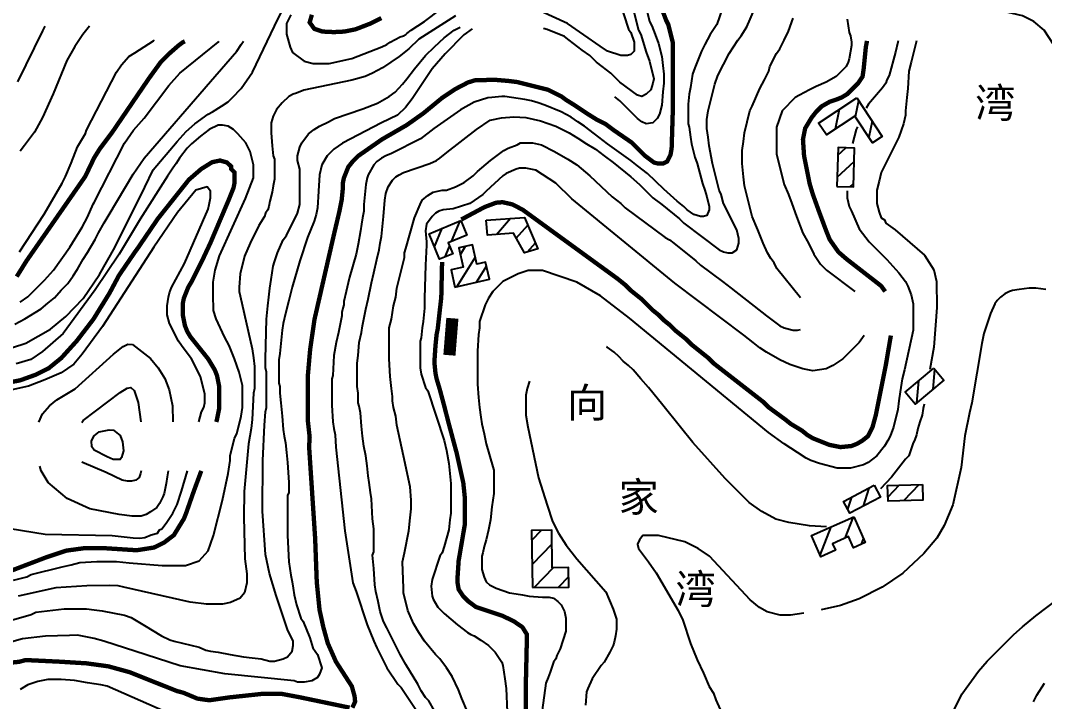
# Model space of a CAD drawing. Extents: x 35515948 to 35520624, y 3302916 to 3308279.
# Drawn here: x 35518052 to 35518641, y 3306799 to 3307191 of the extents above; entities that cross this region are included whole.
import ezdxf

# ---------------------------------------------------------------- set-up
doc = ezdxf.new("R2010")
doc.units = 0
doc.header["$LTSCALE"] = 10000
doc.header["$MEASUREMENT"] = 0
for name, color, linetype in [('2112', 7, 'CONTINUOUS'), ('2113', 7, 'CONTINUOUS'), ('HY_DX_DGXZ', 3, 'CONTINUOUS')]:
    doc.layers.add(name, color=color, linetype=linetype)
doc.styles.add('仿宋体', font='')
doc.styles.get('仿宋体').set_extended_font_data('文鼎CS仿宋体')

msp = doc.modelspace()

# ---------------------------------------------------------------- linework, layer by layer
at = {"layer": '2112', "linetype": 'Continuous', "ltscale": 0.005, "const_width": 7, "flags": 128}
msp.add_lwpolyline([(35518300.65, 3307019.51), (35518298.95, 3306998.25)], dxfattribs=at)
at = {"layer": '2113', "linetype": 'Continuous', "ltscale": 0.005}
for p, q in [((35518534.4, 3307144.77), (35518532.5, 3307135.51)), ((35518523.15, 3307139.71), (35518520.85, 3307128.45)), ((35518542.19, 3307132.96), (35518540.29, 3307123.71)), ((35518522.5, 3307113.34), (35518527.11, 3307117.67)), ((35518522.1, 3307100.67), (35518531.86, 3307109.84)), ((35518529.36, 3307095.19), (35518531.47, 3307097.17)), ((35518300.23, 3307063.72), (35518305.18, 3307075.59)), ((35518326.03, 3307067.79), (35518334.11, 3307077.07)), ((35518337.44, 3307065.67), (35518344, 3307073.2)), ((35518290.34, 3307060.65), (35518294.79, 3307071.32)), ((35518343.8, 3307057.74), (35518348.41, 3307063.03)), ((35518296.53, 3307054.86), (35518299.07, 3307060.94)), ((35518305.25, 3307056.2), (35518308.23, 3307060.97)), ((35518303.24, 3307037.68), (35518313.82, 3307054.6)), ((35518314.44, 3307040.26), (35518320.22, 3307049.51)), ((35518578.1, 3306990.21), (35518577.08, 3306978.56)), ((35518568.91, 3306983.47), (35518567.8, 3306970.78)), ((35518540.24, 3306921.71), (35518537.01, 3306911.34)), ((35518557.8, 3306923.35), (35518551.3, 3306916.47)), ((35518569.09, 3306923.67), (35518560.49, 3306914.57)), ((35518530.23, 3306916.46), (35518528.08, 3306909.58)), ((35518526.75, 3306892.97), (35518531.49, 3306905.14)), ((35518351.76, 3306897.41), (35518346.33, 3306891.83)), ((35518512.21, 3306883.16), (35518518.54, 3306899.45)), ((35518536.13, 3306889.51), (35518537.3, 3306892.51)), ((35518357.94, 3306889.42), (35518346.52, 3306877.69)), ((35518358.7, 3306875.87), (35518347.63, 3306864.5)), ((35518367.55, 3306870.63), (35518361.77, 3306864.69))]:
    msp.add_line(p, q, dxfattribs=at)
for points in [[(35518533.31, 3307146.41), (35518547.96, 3307124.23), (35518542.38, 3307120.55), (35518532.21, 3307135.95), (35518515.83, 3307125.14), (35518511.35, 3307131.92)], [(35518521.94, 3307095.42), (35518531.4, 3307095.12), (35518532.1, 3307117.52), (35518522.64, 3307117.81)], [(35518305.59, 3307075.76), (35518309.05, 3307067.35), (35518298.26, 3307062.91), (35518300.84, 3307056.63), (35518293.27, 3307053.52), (35518287.23, 3307068.21)], [(35518320.18, 3307076.1), (35518342.09, 3307077.62), (35518349.91, 3307059.57), (35518342.22, 3307057.27), (35518335.8, 3307068.55), (35518320.87, 3307067.38)], [(35518302.16, 3307037.44), (35518321.95, 3307042), (35518319.7, 3307051.76), (35518314.74, 3307050.61), (35518312.15, 3307061.87), (35518304.35, 3307060.07), (35518306.9, 3307049.04), (35518299.86, 3307047.42)], [(35518577.62, 3306990.78), (35518583.41, 3306983.88), (35518567.01, 3306970.12), (35518561.22, 3306977.02)], [(35518543.42, 3306923.38), (35518546.99, 3306916.58), (35518529.28, 3306907.29), (35518525.72, 3306914.09)], [(35518571.07, 3306923.73), (35518571.32, 3306914.88), (35518551.36, 3306914.31), (35518551.11, 3306923.16)], [(35518531.71, 3306905.24), (35518538.22, 3306890.42), (35518531.45, 3306887.44), (35518528.65, 3306893.8), (35518519.42, 3306889.75), (35518521.1, 3306885.93), (35518512.63, 3306882.2), (35518507.23, 3306894.48)], [(35518346.69, 3306864.49), (35518367.63, 3306864.76), (35518367.48, 3306875.99), (35518358.12, 3306875.86), (35518357.83, 3306897.49), (35518346.26, 3306897.34)]]:
    msp.add_lwpolyline(points, close=True, dxfattribs=at)
at = {"layer": 'HY_DX_DGXZ', "linetype": 'Continuous', "ltscale": 0.005, "flags": 128}
for points, elevation in [([(35518396.34, 3307203.16), (35518402.05, 3307186.02), (35518403.32, 3307184.11), (35518405.23, 3307178.4), (35518405.23, 3307173.31), (35518403.32, 3307171.41), (35518401.42, 3307170.77), (35518397.61, 3307170.77), (35518389.99, 3307173.31), (35518385.74, 3307176.09), (35518366.83, 3307189.31), (35518351.38, 3307196.24)], 465), ([(35518410.94, 3307203.16), (35518414.12, 3307190.46), (35518415.39, 3307187.92), (35518417.29, 3307182.84), (35518419.2, 3307177.76), (35518421.1, 3307170.14), (35518421.74, 3307165.06), (35518422.37, 3307159.98), (35518422.37, 3307154.9), (35518421.74, 3307149.82), (35518421.1, 3307142.2), (35518419.83, 3307137.12), (35518418.56, 3307134.58), (35518416.02, 3307132.04), (35518412.21, 3307131.4), (35518409.67, 3307132.67), (35518407.13, 3307134.58), (35518404.59, 3307137.12), (35518399.51, 3307142.2), (35518396.97, 3307144.74), (35518394.19, 3307147.03)], 455), ([(35518047.57, 3307002.73), (35518055.19, 3307005.27), (35518069.37, 3307013.22), (35518078.31, 3307020.51), (35518088.2, 3307030.84), (35518097.66, 3307044.64), (35518106.34, 3307060.26), (35518123.62, 3307094.98), (35518128.39, 3307105.05), (35518142.34, 3307121.25), (35518147.42, 3307126.96), (35518152.5, 3307131.4), (35518160.12, 3307137.12), (35518162.66, 3307138.39), (35518167.74, 3307141.56), (35518171.55, 3307144.1), (35518174.09, 3307146.65), (35518179.08, 3307151.75), (35518185.59, 3307161.3), (35518198.27, 3307187.77), (35518203.3, 3307197.84)], 465), ([(35518207.74, 3307194.27), (35518205.2, 3307189.19), (35518205.12, 3307183.17), (35518207.38, 3307175.53), (35518208.59, 3307172.58), (35518215.45, 3307167.55), (35518220.49, 3307166.16), (35518229.69, 3307166.16), (35518242.79, 3307169.11), (35518259.98, 3307175.79), (35518262.99, 3307177.12), (35518264.89, 3307178.4), (35518270.61, 3307181.57), (35518272.51, 3307182.21), (35518273.78, 3307182.84), (35518274.42, 3307183.48), (35518276.96, 3307185.38), (35518280.77, 3307187.92), (35518284.58, 3307190.46), (35518294.1, 3307197.44)], 470), ([(35518403.96, 3307200.62), (35518407.77, 3307185.38), (35518409.04, 3307182.84), (35518412.21, 3307172.68), (35518414.12, 3307167.6), (35518416.66, 3307157.44), (35518416.02, 3307154.9), (35518414.75, 3307151.09), (35518412.21, 3307148.55), (35518409.67, 3307147.28), (35518407.13, 3307147.92), (35518396.97, 3307155.54), (35518391.89, 3307160.62), (35518386.81, 3307164.42), (35518383.64, 3307166.96), (35518379.83, 3307170.77), (35518375.38, 3307173.95), (35518367.76, 3307179.67), (35518365.18, 3307181.78), (35518355.29, 3307185.86), (35518353.05, 3307186.32)], 460), ([(35518302.36, 3307193.63), (35518281.4, 3307180.3), (35518275.69, 3307174.58), (35518269.97, 3307170.14), (35518260.45, 3307163.79), (35518254.73, 3307160.62), (35518250.4, 3307158.76), (35518242.83, 3307156.56), (35518215.09, 3307150.89), (35518210.92, 3307149.19), (35518209.01, 3307148.55), (35518206.47, 3307147.28), (35518202.66, 3307143.47), (35518199.49, 3307139.66), (35518197.58, 3307135.85), (35518196.31, 3307132.04), (35518196.31, 3307126.33), (35518196.95, 3307118.71), (35518197.58, 3307112.99), (35518198.22, 3307111.08), (35518198.22, 3307099.65), (35518197.58, 3307095.85), (35518196.95, 3307092.04), (35518195.68, 3307086.96), (35518195.04, 3307083.78), (35518194.41, 3307081.88), (35518193.14, 3307079.97), (35518192.5, 3307078.06), (35518189.33, 3307072.98), (35518184.25, 3307062.83), (35518181.07, 3307055.21), (35518178.53, 3307045.04), (35518177.9, 3307037.42), (35518177.9, 3307034.88), (35518178.53, 3307032.35), (35518185.52, 3307001.87), (35518186.15, 3306996.79), (35518186.79, 3306991.71), (35518186.79, 3306979), (35518186.15, 3306976.46), (35518185.52, 3306961.23), (35518184.88, 3306956.15), (35518183.42, 3306947.16), (35518180.9, 3306919.75), (35518180.59, 3306904.95), (35518181.22, 3306881.01), (35518182.34, 3306872.33), (35518182.34, 3306867.25), (35518181.07, 3306861.53), (35518178.53, 3306858.35), (35518173.02, 3306855.82), (35518168.29, 3306854.87), (35518159.15, 3306854.87), (35518149.7, 3306856.13), (35518111.55, 3306864.64), (35518108.43, 3306865.4), (35518103.48, 3306865.75), (35518090.27, 3306865.57), (35518072.41, 3306864.36), (35518050.79, 3306859.58)], 465), ([(35518311.98, 3307186.17), (35518307.25, 3307182.7), (35518296.53, 3307171.68), (35518289.02, 3307163.15), (35518286.65, 3307159.71), (35518277.51, 3307145.85), (35518273.72, 3307140.81), (35518268.99, 3307136.4), (35518259.85, 3307131.99), (35518237.47, 3307120.34), (35518232.51, 3307116.8), (35518228.7, 3307112.99), (35518225.52, 3307107.91), (35518224.25, 3307102.19), (35518223.62, 3307092.67), (35518222.98, 3307083.15), (35518222.35, 3307079.33), (35518221.08, 3307075.52), (35518217.27, 3307066), (35518212.82, 3307052.67), (35518208.38, 3307037.42), (35518206.47, 3307029.81), (35518204.57, 3307022.19), (35518203.3, 3307016.47), (35518202.66, 3307012.66), (35518202.03, 3307005.04), (35518201.39, 3306999.33), (35518200.76, 3306995.52), (35518200.76, 3306982.18), (35518201.39, 3306980.27), (35518201.39, 3306976.46), (35518202.03, 3306970.75), (35518202.66, 3306963.13), (35518203.3, 3306955.51), (35518203.93, 3306951.7), (35518204.57, 3306947.89), (35518205.2, 3306942.17), (35518205.84, 3306936.46), (35518206.47, 3306925.03), (35518206.47, 3306919.31), (35518205.84, 3306917.41), (35518205.84, 3306894.55), (35518206.47, 3306879.31), (35518207.11, 3306875.5), (35518207.74, 3306871.69), (35518208.38, 3306867.88), (35518209.01, 3306864.07), (35518209.65, 3306860.26), (35518210.92, 3306854.54), (35518213.46, 3306846.92), (35518214.73, 3306845.02), (35518218.54, 3306835.5), (35518220.44, 3306829.78), (35518222.98, 3306825.97), (35518225.52, 3306818.35), (35518224.25, 3306814.54), (35518222.98, 3306812.63), (35518219.81, 3306810.73), (35518215.36, 3306810.1), (35518211.55, 3306810.1), (35518209.65, 3306810.73), (35518169.8, 3306814.79), (35518144.02, 3306819.48), (35518124.53, 3306825.77), (35518100.02, 3306833.6), (35518094.56, 3306835.09), (35518088.85, 3306836.36), (35518085.04, 3306836.99), (35518080.35, 3306836.92), (35518066.48, 3306836.6), (35518053.24, 3306835.03), (35518040.94, 3306831.56)], 455), ([(35518045.67, 3306845.25), (35518058.37, 3306849.06), (35518060.91, 3306850.33), (35518077.35, 3306852.29), (35518080.59, 3306852.23), (35518085.67, 3306852.23), (35518090.12, 3306852.23), (35518094.56, 3306851.6), (35518099.18, 3306851.02), (35518111.9, 3306848.52), (35518115.89, 3306847.26), (35518123.49, 3306842.57), (35518133.25, 3306836.71), (35518138.07, 3306834.41), (35518140.54, 3306833.63), (35518154.87, 3306830.16), (35518158.85, 3306828.51), (35518161.39, 3306827.88), (35518165.83, 3306827.24), (35518172.82, 3306825.97), (35518180.44, 3306824.7), (35518185.52, 3306824.06), (35518190.6, 3306823.43), (35518195.68, 3306822.16), (35518198.22, 3306822.16), (35518203.3, 3306823.43), (35518205.84, 3306824.7), (35518208.38, 3306827.88), (35518209.01, 3306831.05), (35518209.01, 3306833.59), (35518205.81, 3306840.38), (35518199.19, 3306859.91), (35518195.4, 3306872.51), (35518193.2, 3306883.53), (35518191.3, 3306908.42), (35518191.62, 3306937.71), (35518192.5, 3306958.05), (35518193.14, 3306965.67), (35518193.77, 3306968.21), (35518193.77, 3306988.53), (35518193.14, 3306991.07), (35518193.14, 3306996.15), (35518193.77, 3307019.01), (35518194.41, 3307026.63), (35518195.04, 3307031.71), (35518195.68, 3307036.79), (35518196.31, 3307041.87), (35518197.58, 3307049.49), (35518198.22, 3307052.03), (35518200.12, 3307057.11), (35518203.3, 3307064.73), (35518205.2, 3307067.27), (35518211.55, 3307079.97), (35518212.82, 3307085.05), (35518212.82, 3307100.29), (35518212.82, 3307105.37), (35518211.55, 3307110.45), (35518211.55, 3307112.99), (35518212.82, 3307118.07), (35518214.09, 3307120.61), (35518217.9, 3307125.69), (35518221.08, 3307128.23), (35518224.25, 3307130.13), (35518229.33, 3307132.67), (35518232.74, 3307134.51), (35518249.14, 3307140.18), (35518257.65, 3307143.33), (35518264.27, 3307147.11), (35518267.73, 3307149.63), (35518271.88, 3307154.27), (35518274.42, 3307157.44), (35518278.86, 3307163.15), (35518285.21, 3307170.77), (35518290.29, 3307175.85), (35518296.01, 3307180.94), (35518301.72, 3307185.38), (35518305.06, 3307187.11)], 460), ([(35518066.19, 3307187.75), (35518064.77, 3307185), (35518050.36, 3307155.57)], 435), ([(35518048.84, 3307016.06), (35518054.56, 3307019.24), (35518064.08, 3307024.95), (35518067.89, 3307028.13), (35518071.7, 3307031.3), (35518075.51, 3307035.75), (35518079.32, 3307039.56), (35518082.5, 3307044), (35518085.04, 3307047.81), (35518088.21, 3307053.53), (35518090.75, 3307057.34), (35518095.2, 3307064.96), (35518097.1, 3307068.77), (35518100.28, 3307074.48), (35518103.18, 3307079.33), (35518116.93, 3307102.54), (35518123.36, 3307111.74), (35518161.46, 3307155.83), (35518176.63, 3307173.31), (35518179.17, 3307177.12), (35518180.42, 3307179)], 460), ([(35518052.02, 3307028.76), (35518056.46, 3307031.94), (35518060.27, 3307035.75), (35518065.99, 3307041.46), (35518071.07, 3307047.18), (35518080.59, 3307060.51), (35518087.58, 3307071.94), (35518090.75, 3307077.66), (35518093.93, 3307085.28), (35518094.47, 3307086.21), (35518112.07, 3307120.24), (35518117.19, 3307127.79), (35518123.36, 3307134.65), (35518137.59, 3307153.49), (35518143.84, 3307160.6), (35518165.83, 3307178.4), (35518166.24, 3307179)], 455), ([(35518048.21, 3306868.74), (35518055.83, 3306870.65), (35518058.37, 3306871.92), (35518076.15, 3306876.36), (35518081.23, 3306877.63), (35518086.31, 3306878.9), (35518096.16, 3306879.42), (35518107.3, 3306879.55), (35518114.71, 3306878.81), (35518133.62, 3306877.23), (35518141.18, 3306877.23), (35518147.17, 3306877.23), (35518155.04, 3306879.94), (35518160.12, 3306885.66), (35518161.39, 3306889.47), (35518163.29, 3306894.55), (35518168.37, 3306914.87), (35518171.55, 3306930.11), (35518172.82, 3306937.73), (35518172.82, 3306940.27), (35518175.36, 3306950.43), (35518176.63, 3306952.97), (35518179.17, 3306963.13), (35518179.8, 3306968.21), (35518179.8, 3306980.91), (35518177.9, 3306988.53), (35518175.36, 3306996.15), (35518172.18, 3307003.77), (35518169.56, 3307008.87), (35518164.83, 3307019.27), (35518163.25, 3307023.99), (35518162.94, 3307033.12), (35518162.94, 3307040.37), (35518164.2, 3307047.3), (35518166.72, 3307055.49), (35518181.54, 3307088.56), (35518186.15, 3307100.29), (35518186.15, 3307107.91), (35518184.25, 3307115.53), (35518181.71, 3307120.61), (35518177.26, 3307125.69), (35518174.72, 3307128.23), (35518171.55, 3307130.13), (35518168.37, 3307130.77), (35518165.83, 3307130.77), (35518160.75, 3307128.23), (35518155.67, 3307124.42), (35518150.59, 3307119.98), (35518148.05, 3307117.44), (35518143.61, 3307111.72), (35518141.7, 3307108.54), (35518139.8, 3307106), (35518136.72, 3307101.41), (35518136.72, 3307101.41), (35518121.1, 3307076.58), (35518108.86, 3307056.36), (35518095.15, 3307035.96), (35518076.74, 3307010.7), (35518064.77, 3307000.37), (35518058.17, 3306995.77), (35518049.66, 3306993.25)], 470), ([(35518154.85, 3306959.82), (35518156.31, 3306965.67), (35518157.58, 3306968.21), (35518158.21, 3306970.75), (35518158.21, 3306975.83), (35518155.67, 3306985.99), (35518150.59, 3306996.15), (35518148.69, 3306998.69), (35518144.88, 3307003.77), (35518142.97, 3307006.31), (35518137.89, 3307016.47), (35518136.62, 3307021.55), (35518136.62, 3307026.63), (35518137.26, 3307031.71), (35518137.89, 3307034.25), (35518138.98, 3307037.22), (35518146.55, 3307051.08), (35518160.1, 3307082.26), (35518160.75, 3307085.05), (35518161.39, 3307088.86), (35518161.39, 3307092.67), (35518159.47, 3307095.24), (35518153.13, 3307093.31), (35518142.45, 3307080.49), (35518142.45, 3307080.49)], 480), ([(35518142.45, 3307080.49), (35518128.89, 3307060.53), (35518099.26, 3307014.86), (35518087.6, 3306998.79), (35518082.87, 3306993.12), (35518075.62, 3306988.08), (35518066.16, 3306983.99), (35518056.71, 3306980.53), (35518047.25, 3306978.32), (35518034.73, 3306976.67), (35518030.57, 3306974.85), (35518028.48, 3306972.08), (35518026.92, 3306969.3), (35518026.66, 3306964.96), (35518027.54, 3306959.77)], 480), ([(35518062.63, 3306959.77), (35518064.77, 3306964.52), (35518068.93, 3306969.12), (35518073.1, 3306972.51), (35518083.6, 3306978.93), (35518105.74, 3306998.8), (35518111.2, 3307003.32), (35518113.94, 3307004.71), (35518116.6, 3307004.46)], 485), ([(35518116.6, 3307004.46), (35518127, 3306996.27), (35518131.41, 3306990.92), (35518135.2, 3306984.93), (35518137.72, 3306978.32), (35518139.61, 3306969.19), (35518139.71, 3306959.82)], 485), ([(35518087.36, 3306959.51), (35518088.2, 3306960.62), (35518109.45, 3306976.74), (35518113.51, 3306979.19), (35518115.67, 3306979.67), (35518117.63, 3306977.93), (35518119.93, 3306970.95), (35518121.33, 3306959.82)], 490), ([(35518030.92, 3306934.39), (35518028.48, 3306926.42), (35518028.48, 3306918.08), (35518029.44, 3306912.36), (35518031.26, 3306908.45), (35518034.91, 3306904.11), (35518038.12, 3306902.03), (35518046.19, 3306898.56), (35518066.42, 3306895.17), (35518104.87, 3306894.5), (35518116.93, 3306893.09), (35518120.84, 3306892.96), (35518123.7, 3306893.22), (35518127.39, 3306894.82), (35518130.91, 3306895.82), (35518132.18, 3306897.73), (35518133.45, 3306898.36), (35518135.99, 3306901.54), (35518139.8, 3306907.25), (35518142.34, 3306912.33), (35518144.88, 3306919.95), (35518148.23, 3306931.68)], 480), ([(35518137.2, 3306931.68), (35518136.62, 3306928.21), (35518135.99, 3306924.4), (35518134.72, 3306918.68), (35518134.08, 3306916.77), (35518132.18, 3306912.96), (35518130.69, 3306910.53), (35518126.91, 3306908.02), (35518124.4, 3306906.63), (35518121.53, 3306905.59), (35518116.37, 3306905.59), (35518108.95, 3306906.54), (35518092.11, 3306909.84), (35518079, 3306915.83), (35518067.98, 3306925.03), (35518064.07, 3306931.63), (35518063.22, 3306934.39)], 485), ([(35518121.59, 3306931.68), (35518121.27, 3306930.06), (35518120.36, 3306927.89), (35518118.54, 3306926.29), (35518116.11, 3306925.81), (35518113.81, 3306925.81), (35518110.73, 3306926.37), (35518101.4, 3306930.67), (35518087.36, 3306936.69)], 490)]:
    msp.add_lwpolyline(points, dxfattribs=dict(at, elevation=elevation))
at = {"layer": 'HY_DX_DGXZ', "linetype": 'Continuous', "ltscale": 0.005, "const_width": 2.5, "flags": 128}
for points, elevation in [([(35518421.74, 3307196.17), (35518423.64, 3307191.1), (35518424.91, 3307188.56), (35518427.45, 3307178.4), (35518427.45, 3307137.75), (35518426.82, 3307117.44), (35518426.18, 3307113.62), (35518424.28, 3307109.81), (35518421.74, 3307108.54), (35518419.2, 3307108.54), (35518416.66, 3307109.18), (35518411.58, 3307112.99), (35518403.96, 3307120.61), (35518393.8, 3307127.6), (35518388.72, 3307131.4), (35518383.64, 3307133.94), (35518378.56, 3307137.12), (35518370.94, 3307142.2), (35518365.86, 3307145.38), (35518363.32, 3307147.28), (35518355.7, 3307151.09), (35518337.92, 3307155.54), (35518332.84, 3307156.17), (35518325.22, 3307156.81), (35518313.76, 3307156.56), (35518309.66, 3307155.3), (35518302.41, 3307151.52), (35518294.84, 3307146.48), (35518284.13, 3307137.66), (35518274.35, 3307130.73), (35518260.17, 3307122.54), (35518246.48, 3307112.99), (35518243.3, 3307109.81), (35518240.76, 3307106.64), (35518238.22, 3307100.29), (35518237.59, 3307097.12), (35518237.59, 3307093.94), (35518236.95, 3307087.59), (35518235.68, 3307081.24), (35518232.36, 3307067.14), (35518221.33, 3307018.95), (35518218.81, 3307001.62), (35518217.54, 3306987.13), (35518217.54, 3306960.05), (35518218.54, 3306951.06), (35518218.21, 3306945.58), (35518221.68, 3306892.98), (35518222.63, 3306867.47), (35518224.2, 3306851.72), (35518226.41, 3306841.64), (35518228.93, 3306832.51), (35518233.66, 3306821.8), (35518242.8, 3306807.63), (35518244.38, 3306801.96), (35518244.69, 3306798.81), (35518243.11, 3306795.34)], 450), ([(35518219.81, 3307194.27), (35518218.54, 3307189.83), (35518221.2, 3307186.17), (35518221.2, 3307186.17), (35518225.92, 3307184.59), (35518232.54, 3307184.28), (35518238.53, 3307184.59), (35518244.84, 3307185.85), (35518253.46, 3307189.19), (35518259.81, 3307192.37)], 475), ([(35518042.28, 3306981.97), (35518051.92, 3306983.79), (35518060.86, 3306987), (35518068.24, 3306990.65), (35518075.62, 3306996.64), (35518084.56, 3307006.53), (35518094.19, 3307019.12), (35518103.39, 3307034.05), (35518108.83, 3307044.24), (35518117.89, 3307057.49), (35518119.71, 3307060), (35518131.17, 3307076.84), (35518149.05, 3307099.32), (35518156.17, 3307105.49), (35518162.42, 3307109.39), (35518167.02, 3307110.35), (35518170.92, 3307109.22), (35518173.44, 3307106.88), (35518173.45, 3307105.37), (35518175.36, 3307103.46), (35518175.36, 3307097.75), (35518174.72, 3307094.58), (35518172.18, 3307088.23), (35518161.39, 3307062.83), (35518156.94, 3307053.3), (35518153.77, 3307046.95), (35518150.59, 3307040.6), (35518148.69, 3307037.42), (35518146.15, 3307031.08), (35518145.51, 3307027.9), (35518145.51, 3307021.55), (35518146.78, 3307015.2), (35518148.05, 3307012.02), (35518149.96, 3307008.85), (35518152.5, 3307005.67), (35518157.58, 3306999.33), (35518160.12, 3306996.15), (35518163.93, 3306989.8), (35518165.2, 3306986.62), (35518166.47, 3306980.27), (35518166.47, 3306967.58), (35518165.2, 3306961.23), (35518164.82, 3306959.82)], 475), ([(35518156.17, 3306931.68), (35518151.86, 3306919.95), (35518147.42, 3306907.25), (35518146.12, 3306904.01), (35518140.37, 3306894.65), (35518134.64, 3306890.31), (35518128.91, 3306887.53), (35518119.02, 3306885.97), (35518100.35, 3306887.16), (35518100.35, 3306887.16)], 475), ([(35518100.35, 3306887.16), (35518088.85, 3306887.16), (35518078.45, 3306885.74), (35518067.11, 3306881.96), (35518045.67, 3306873.77)], 475), ([(35518241.54, 3306795.34), (35518212.85, 3306801.33), (35518202.77, 3306803.22), (35518190.89, 3306803.25), (35518172.31, 3306801.25), (35518160.77, 3306799.6), (35518153.91, 3306800.56), (35518145.84, 3306803.94), (35518142.19, 3306804.9), (35518114.85, 3306815.79), (35518102.96, 3306819.06), (35518102.18, 3306819.21), (35518090.12, 3306820.86), (35518074.99, 3306821.8), (35518055.13, 3306822.75), (35518051.38, 3306821.75), (35518045.03, 3306821.12)], 450)]:
    msp.add_lwpolyline(points, dxfattribs=dict(at, elevation=elevation))
at = {"layer": 'HY_DX_DGXZ', "linetype": 'Continuous', "ltscale": 0.005}
for points, elevation in [([(35518456.03, 3307198.08), (35518452.85, 3307188.56), (35518449.04, 3307182.84), (35518445.87, 3307177.12), (35518443.96, 3307173.31), (35518440.15, 3307163.79), (35518438.88, 3307159.98), (35518438.25, 3307156.17), (35518437.61, 3307152.36), (35518436.98, 3307148.55), (35518436.34, 3307142.83), (35518436.34, 3307131.4), (35518436.98, 3307129.5), (35518437.61, 3307123.79), (35518438.25, 3307119.98), (35518440.15, 3307112.35), (35518441.42, 3307108.54), (35518444.6, 3307097.12), (35518445.87, 3307093.31), (35518447.14, 3307089.5), (35518448.41, 3307083.78), (35518448.41, 3307081.88), (35518447.14, 3307078.7), (35518445.23, 3307078.06), (35518443.33, 3307078.06), (35518439.52, 3307079.33), (35518435.71, 3307081.88), (35518433.8, 3307083.78), (35518429.99, 3307086.96), (35518422.37, 3307093.94), (35518412.85, 3307102.83), (35518407.13, 3307107.27), (35518403.32, 3307110.45), (35518389.99, 3307119.98), (35518382.37, 3307125.69), (35518376.65, 3307130.13), (35518372.84, 3307132.67), (35518369.03, 3307135.21), (35518363.32, 3307138.39), (35518353.79, 3307142.2), (35518349.98, 3307143.47), (35518346.17, 3307144.74), (35518342.36, 3307145.38), (35518334.74, 3307146.65), (35518330.93, 3307147.28), (35518329.03, 3307147.28), (35518323.31, 3307146.65), (35518321.12, 3307146.48), (35518313.24, 3307143.96), (35518305.36, 3307139.55), (35518289.91, 3307128.84), (35518282.35, 3307122.86), (35518265.64, 3307114.35), (35518262.35, 3307112.99), (35518259.81, 3307111.72), (35518257.27, 3307109.81), (35518255.37, 3307107.91), (35518252.19, 3307102.19), (35518251.56, 3307100.29), (35518250.92, 3307096.48), (35518250.29, 3307090.77), (35518249.65, 3307085.05), (35518249.65, 3307081.24), (35518249.02, 3307077.43), (35518248.38, 3307073.62), (35518247.75, 3307069.81), (35518246.48, 3307062.19), (35518245.21, 3307056.48), (35518241.4, 3307043.14), (35518240.76, 3307039.96), (35518239.49, 3307034.88), (35518238.22, 3307029.17), (35518238.22, 3307027.27), (35518237.59, 3307025.36), (35518236.95, 3307022.82), (35518236.95, 3307020.92), (35518236.32, 3307017.1), (35518235.05, 3307011.39), (35518233.78, 3307005.67), (35518232.51, 3306998.06), (35518231.87, 3306986.62), (35518231.24, 3306984.72), (35518231.24, 3306969.48), (35518231.87, 3306959.96), (35518232.51, 3306956.15), (35518233.14, 3306952.33), (35518233.66, 3306945.27), (35518238.7, 3306897.08), (35518243.43, 3306867.16), (35518245.21, 3306862.17), (35518251.56, 3306843.12), (35518255.37, 3306833.59), (35518257.27, 3306829.78), (35518259.18, 3306825.97), (35518261.08, 3306822.16), (35518262.99, 3306818.35), (35518269.34, 3306808.83), (35518271.24, 3306806.92), (35518283.94, 3306787.87)], 445), ([(35518290.29, 3306793.58), (35518287.12, 3306799.3), (35518285.21, 3306801.21), (35518282.67, 3306805.02), (35518280.77, 3306808.83), (35518273.78, 3306820.25), (35518270.61, 3306825.97), (35518268.7, 3306829.78), (35518266.8, 3306833.59), (35518264.89, 3306837.4), (35518262.99, 3306841.21), (35518261.08, 3306845.02), (35518259.18, 3306850.73), (35518257.91, 3306856.45), (35518256.64, 3306862.17), (35518256, 3306865.98), (35518255.37, 3306875.5), (35518254.73, 3306883.12), (35518255.37, 3306885.02), (35518255.37, 3306898.36), (35518254.73, 3306904.08), (35518254.1, 3306915.5), (35518253.46, 3306919.31), (35518252.83, 3306925.03), (35518252.19, 3306928.84), (35518251.56, 3306934.56), (35518250.92, 3306940.27), (35518249.65, 3306945.98), (35518249.02, 3306951.7), (35518248.38, 3306957.42), (35518247.75, 3306965.04), (35518247.11, 3306968.85), (35518246.48, 3306970.75), (35518246.48, 3306976.46), (35518245.84, 3306980.27), (35518245.84, 3306985.99), (35518245.84, 3306989.8), (35518245.84, 3306991.71), (35518245.84, 3306993.61), (35518246.48, 3306998.06), (35518247.11, 3307005.67), (35518248.38, 3307011.39), (35518249.02, 3307015.2), (35518249.65, 3307019.01), (35518250.92, 3307024.73), (35518252.19, 3307030.44), (35518254.1, 3307039.96), (35518255.37, 3307045.68), (35518257.27, 3307053.3), (35518258.54, 3307059.02), (35518259.18, 3307062.83), (35518259.81, 3307066.63), (35518260.45, 3307072.35), (35518261.08, 3307078.06), (35518261.72, 3307087.59), (35518262.35, 3307091.4), (35518263.62, 3307095.21), (35518266.16, 3307099.02), (35518268.07, 3307100.92), (35518269.97, 3307102.19), (35518272.51, 3307103.46), (35518287.75, 3307108.54), (35518291.56, 3307110.45), (35518293.47, 3307111.72), (35518297.48, 3307114.98), (35518314.5, 3307128.21), (35518322.38, 3307133.57), (35518329, 3307134.83), (35518335.94, 3307135.46), (35518342.87, 3307135.14), (35518351.38, 3307133.25), (35518360.14, 3307130.13), (35518367.76, 3307126.33), (35518372.84, 3307123.15), (35518377.92, 3307119.98), (35518383, 3307116.8), (35518388.08, 3307112.99), (35518393.16, 3307109.18), (35518403.32, 3307100.92), (35518408.4, 3307096.48), (35518416.02, 3307088.86), (35518421.1, 3307085.05), (35518431.26, 3307076.79), (35518433.8, 3307074.25), (35518454.12, 3307059.02), (35518456.66, 3307057.75), (35518459.2, 3307057.11), (35518461.74, 3307057.11), (35518464.28, 3307059.02), (35518465.55, 3307062.83), (35518465.55, 3307065.37), (35518464.28, 3307070.44), (35518456.66, 3307085.69), (35518455.39, 3307090.77), (35518454.12, 3307093.31), (35518450.31, 3307108.54), (35518448.41, 3307118.71), (35518447.77, 3307123.79), (35518447.14, 3307128.87), (35518447.14, 3307133.94), (35518447.77, 3307139.02), (35518451.58, 3307154.27), (35518453.49, 3307159.35), (35518459.84, 3307172.04), (35518464.92, 3307179.67), (35518466.82, 3307182.21), (35518470, 3307187.29), (35518474.44, 3307197.44)], 440), ([(35518647.02, 3307176.49), (35518641.2, 3307185.43), (35518635.3, 3307190.29), (35518628.62, 3307193.67), (35518611.35, 3307197.58), (35518596.94, 3307199.92), (35518595.38, 3307199.85)], 415), ([(35518500.95, 3307031.26), (35518487.4, 3307048.11), (35518485.87, 3307051.4), (35518483.97, 3307053.94), (35518482.06, 3307057.11), (35518479.52, 3307062.83), (35518476.35, 3307070.44), (35518473.17, 3307078.06), (35518468.73, 3307095.85), (35518468.09, 3307100.92), (35518467.46, 3307108.54), (35518467.46, 3307113.62), (35518467.46, 3307116.17), (35518468.09, 3307121.25), (35518468.73, 3307126.33), (35518471.9, 3307139.02), (35518473.17, 3307141.56), (35518477.62, 3307151.73), (35518480.16, 3307156.81), (35518482.7, 3307161.88), (35518483.33, 3307164.42), (35518487.14, 3307172.04), (35518489.05, 3307174.58), (35518491.59, 3307179.67), (35518494.13, 3307184.75), (35518496.67, 3307192.37)], 435), ([(35518527.78, 3307191.73), (35518529.05, 3307184.11), (35518529.69, 3307182.21), (35518530.32, 3307178.4), (35518530.32, 3307176.49), (35518529.05, 3307168.87), (35518528.42, 3307166.96), (35518527.15, 3307164.42), (35518521.43, 3307158.71), (35518515.72, 3307155.54), (35518510, 3307153), (35518506.19, 3307151.09), (35518500.48, 3307147.92), (35518497.94, 3307146.65), (35518490.32, 3307139.02), (35518487.14, 3307129.5), (35518487.14, 3307114.26), (35518488.41, 3307108.54), (35518491.59, 3307096.48), (35518494.13, 3307090.77), (35518496.03, 3307085.69), (35518498.57, 3307078.06), (35518502.38, 3307068.54), (35518505.56, 3307062.83), (35518508.73, 3307056.48), (35518512.54, 3307050.76), (35518515.87, 3307047.16), (35518532.14, 3307034.95)], 430), ([(35518091.87, 3307187.75), (35518088.03, 3307182.91), (35518083.43, 3307176.06), (35518078.83, 3307167.98), (35518071.02, 3307148.71), (35518064.77, 3307135.17), (35518060.25, 3307126.58), (35518054.52, 3307118.94), (35518052.02, 3307115.76)], 440), ([(35518051.56, 3307057.69), (35518065.74, 3307079.42), (35518076.15, 3307097.34), (35518076.15, 3307097.34), (35518078.05, 3307101.15), (35518081.23, 3307108.77), (35518085.04, 3307118.3), (35518089.48, 3307125.92), (35518090.12, 3307127.82), (35518107.47, 3307161.12), (35518110.35, 3307165.37), (35518114.42, 3307170.24), (35518117.9, 3307172.31), (35518128.61, 3307179.24), (35518129.23, 3307179.71)], 445), ([(35518557.13, 3307179.23), (35518556.99, 3307178.4), (35518555.72, 3307172.68), (35518551.91, 3307159.35), (35518550.64, 3307156.81), (35518550.01, 3307154.9), (35518548.24, 3307152.1), (35518540, 3307142.72), (35518538.81, 3307140.45)], 420), ([(35518567.68, 3307179.23), (35518564.61, 3307166.96), (35518563.34, 3307161.88), (35518562.71, 3307151.73), (35518562.07, 3307146.65), (35518561.44, 3307139.02), (35518561.44, 3307136.48), (35518560.17, 3307131.4), (35518557.63, 3307123.79), (35518547.47, 3307103.46), (35518546.2, 3307098.38), (35518544.93, 3307093.31), (35518544.93, 3307088.23), (35518544.93, 3307085.69), (35518546.2, 3307080.6), (35518547.47, 3307077.43), (35518549.37, 3307076.16), (35518550.01, 3307074.25), (35518555.36, 3307070.42), (35518572.37, 3307055.92), (35518577.67, 3307047.42), (35518579.23, 3307040.73), (35518579.49, 3307025.8), (35518577.67, 3307002.89), (35518575.46, 3306990.04)], 415), ([(35518533.72, 3307129.81), (35518533.05, 3307128.23), (35518530.94, 3307120.17)], 420), ([(35518309.34, 3306792.95), (35518306.17, 3306800.57), (35518304.26, 3306805.65), (35518300.45, 3306813.27), (35518297.28, 3306818.35), (35518293.47, 3306823.43), (35518290.93, 3306825.97), (35518284.58, 3306833.59), (35518281.4, 3306838.67), (35518278.23, 3306843.75), (35518275.05, 3306851.37), (35518272.51, 3306861.53), (35518272.51, 3306864.07), (35518271.88, 3306879.31), (35518273.15, 3306884.39), (35518275.69, 3306897.09), (35518276.32, 3306904.71), (35518276.96, 3306909.79), (35518276.96, 3306914.87), (35518276.32, 3306922.49), (35518272.51, 3306940.27), (35518268.7, 3306958.05), (35518268.07, 3306963.13), (35518266.8, 3306968.21), (35518266.16, 3306972.02), (35518266.16, 3306974.56), (35518265.53, 3306979), (35518264.89, 3306985.99), (35518264.26, 3306996.15), (35518264.26, 3307001.23), (35518264.26, 3307003.77), (35518264.26, 3307008.85), (35518264.26, 3307013.93), (35518265.53, 3307019.01), (35518266.8, 3307026.63), (35518268.07, 3307031.71), (35518268.7, 3307036.79), (35518273.15, 3307054.57), (35518273.15, 3307057.11), (35518273.78, 3307059.65), (35518278.86, 3307077.43), (35518282.04, 3307085.05), (35518283.31, 3307087.59), (35518286.48, 3307090.13), (35518289.66, 3307092.04), (35518294.74, 3307093.31), (35518297.28, 3307093.31), (35518302.36, 3307095.21), (35518307.44, 3307097.75), (35518312.52, 3307101.56), (35518315.06, 3307104.1), (35518322.68, 3307110.45), (35518330.3, 3307116.17), (35518332.84, 3307117.44), (35518337.92, 3307119.34), (35518339.82, 3307120.61), (35518344.27, 3307120.61), (35518346.81, 3307120.61), (35518351.89, 3307119.34), (35518359.51, 3307115.53), (35518367.13, 3307111.08), (35518372.21, 3307107.91), (35518379.83, 3307101.56), (35518392.53, 3307089.5), (35518397.61, 3307085.69), (35518400.15, 3307083.15), (35518423.01, 3307066), (35518425.55, 3307064.73), (35518428.09, 3307062.83), (35518440.79, 3307052.67), (35518443.33, 3307050.12), (35518456.03, 3307040.6), (35518461.11, 3307036.79), (35518481.43, 3307020.92), (35518489.05, 3307015.2), (35518491.59, 3307013.93), (35518496.67, 3307012.66), (35518499.21, 3307012.66), (35518500.95, 3307013.1)], 435), ([(35518537.58, 3307009.58), (35518536.67, 3307008.21), (35518534.77, 3307005.67), (35518525.24, 3306996.15), (35518519.53, 3306992.34), (35518515.72, 3306990.44), (35518508.1, 3306989.17), (35518502.38, 3306990.44), (35518494.76, 3306992.98), (35518489.05, 3306995.52), (35518481.43, 3306999.96), (35518477.62, 3307002.5), (35518473.81, 3307005.67), (35518468.41, 3307009.82), (35518428.69, 3307039.74), (35518369.43, 3307088.25), (35518360.15, 3307097.24), (35518348.71, 3307104.73), (35518343, 3307106), (35518339.19, 3307106), (35518337.28, 3307105.37), (35518331.57, 3307102.83), (35518329.66, 3307101.56), (35518320.14, 3307092.67), (35518318.23, 3307090.77), (35518310.61, 3307085.69), (35518301.09, 3307082.51), (35518295.37, 3307081.88), (35518292.83, 3307081.24), (35518290.93, 3307079.97), (35518289.02, 3307078.06), (35518285.85, 3307073.62), (35518285.21, 3307069.81), (35518285.85, 3307063.46), (35518285.85, 3307061.56), (35518285.21, 3307050.12), (35518284.58, 3307031.08), (35518284.58, 3307025.36), (35518283.94, 3307017.74), (35518283.31, 3307013.93), (35518282.67, 3307008.21), (35518282.04, 3307006.31), (35518282.04, 3306991.07), (35518282.67, 3306987.26), (35518285.21, 3306979.64), (35518286.48, 3306977.73), (35518296.01, 3306949.16), (35518297.28, 3306943.44), (35518298.55, 3306935.83), (35518299.82, 3306924.4), (35518299.82, 3306907.25), (35518299.18, 3306903.44), (35518298.55, 3306897.73), (35518296.01, 3306888.2), (35518294.74, 3306884.39), (35518293.47, 3306882.48), (35518289.02, 3306869.15), (35518288.39, 3306865.34), (35518289.02, 3306859.62), (35518289.66, 3306857.72), (35518292.2, 3306853.27), (35518296.01, 3306849.46), (35518303.63, 3306843.12), (35518309.34, 3306838.67), (35518311.25, 3306837.4), (35518313.15, 3306836.77), (35518316.96, 3306834.23), (35518321.41, 3306831.05), (35518325.22, 3306827.24), (35518329.03, 3306821.52), (35518329.66, 3306819.62), (35518330.93, 3306812), (35518331.57, 3306806.29), (35518332.2, 3306792.95)], 430), ([(35518527.78, 3307092.82), (35518527.78, 3307088.86), (35518529.05, 3307083.78), (35518530.32, 3307081.24), (35518534.77, 3307071.08), (35518540.48, 3307063.46), (35518550.64, 3307053.3), (35518557.63, 3307045.68), (35518561.44, 3307040.6), (35518562.71, 3307038.06), (35518564.61, 3307032.98), (35518565.88, 3307027.9), (35518565.88, 3307012.66), (35518560.8, 3306989.8), (35518559.53, 3306984.72), (35518558.26, 3306977.1), (35518557.63, 3306972.02), (35518556.99, 3306966.94), (35518554.45, 3306956.78), (35518552.55, 3306951.7), (35518551.28, 3306949.16), (35518549.37, 3306945.98), (35518544.93, 3306940.27), (35518539.85, 3306936.46), (35518537.31, 3306935.19), (35518529.69, 3306933.29), (35518522.07, 3306933.29), (35518511.91, 3306935.83), (35518506.83, 3306937.73), (35518504.29, 3306939), (35518499.21, 3306942.17), (35518491.59, 3306947.25), (35518482.6, 3306953.76), (35518402.53, 3307019.58), (35518385.82, 3307032.5), (35518372.27, 3307040.37), (35518352.51, 3307046.98), (35518344.27, 3307046.95), (35518338.55, 3307045.04), (35518334.74, 3307043.14), (35518329.66, 3307040.6), (35518323.95, 3307034.88), (35518321.41, 3307031.08), (35518319.5, 3307027.27), (35518316.33, 3307017.74), (35518316.33, 3307013.93), (35518315.69, 3307010.12), (35518315.06, 3307000.6), (35518315.06, 3306981.54), (35518315.69, 3306973.92), (35518316.33, 3306968.21), (35518316.96, 3306962.5), (35518317.6, 3306958.69), (35518318.87, 3306952.97), (35518320.14, 3306947.25), (35518323.95, 3306933.92), (35518324.58, 3306932.02), (35518324.58, 3306918.68), (35518323.95, 3306914.87), (35518323.31, 3306911.06), (35518322.68, 3306903.44), (35518321.41, 3306897.73), (35518320.14, 3306892.01), (35518318.87, 3306888.2), (35518318.23, 3306884.39), (35518317.6, 3306882.48), (35518317.6, 3306874.87), (35518318.87, 3306870.42), (35518320.14, 3306867.88), (35518322.04, 3306865.98), (35518325.85, 3306864.07), (35518333.47, 3306861.53), (35518337.28, 3306860.9), (35518341.09, 3306860.26), (35518344.9, 3306859.62), (35518352.52, 3306858.99), (35518356.33, 3306858.99), (35518358.87, 3306858.35), (35518361.41, 3306856.45), (35518363.32, 3306854.54), (35518365.22, 3306850.73), (35518365.86, 3306846.92), (35518365.86, 3306839.31), (35518362.68, 3306829.15), (35518360.78, 3306825.33), (35518360.14, 3306823.43), (35518358.87, 3306821.52), (35518356.97, 3306815.81), (35518355.7, 3306812.63), (35518354.42, 3306809.5), (35518352.39, 3306793.83)], 420), ([(35518642.08, 3307036.15), (35518636.37, 3307036.79), (35518632.56, 3307036.79), (35518626.84, 3307036.15), (35518623.03, 3307035.52), (35518621.13, 3307034.88), (35518618.59, 3307033.62), (35518616.05, 3307031.71), (35518614.14, 3307029.81), (35518612.87, 3307027.9), (35518610.33, 3307022.19), (35518606.52, 3307010.75), (35518605.25, 3307005.04), (35518599.54, 3306970.75), (35518598.27, 3306965.04), (35518595.54, 3306951.89), (35518593.33, 3306933.63), (35518588.6, 3306912.21), (35518583.56, 3306900.24), (35518579.46, 3306892.99), (35518571.9, 3306884.18), (35518559.92, 3306872.84), (35518547.94, 3306864.65), (35518534.7, 3306858.03), (35518523.98, 3306854.25), (35518512.87, 3306851.69)], 410), ([(35518515.87, 3306899.51), (35518506.23, 3306899.94), (35518494.25, 3306902.03), (35518486.7, 3306903.85), (35518478.63, 3306908.28), (35518471.51, 3306913.48), (35518457.54, 3306927.29), (35518439, 3306948.04), (35518431.9, 3306956.78), (35518421.74, 3306969.48), (35518413.48, 3306979.64), (35518409.04, 3306984.72), (35518404.59, 3306989.8), (35518402.05, 3306992.34), (35518398.88, 3306994.88), (35518396.34, 3306997.42), (35518393.8, 3306999.96), (35518389.75, 3307002.89), (35518389.34, 3307003.06)], 415), ([(35518345.07, 3306983.31), (35518343.63, 3306979), (35518343, 3306975.19), (35518343, 3306963.77), (35518344.13, 3306956.93), (35518350.12, 3306927.64), (35518355.16, 3306911.89), (35518358.32, 3306902.44), (35518361.78, 3306895.83), (35518366.2, 3306888.9), (35518372.19, 3306881.03), (35518388.88, 3306862.1), (35518393.16, 3306852), (35518395.07, 3306846.29), (35518395.07, 3306840.58), (35518394.43, 3306836.77), (35518393.8, 3306832.96), (35518393.16, 3306831.05), (35518391.26, 3306827.24), (35518388.08, 3306821.52), (35518386.18, 3306819.62), (35518381.1, 3306812), (35518378.56, 3306806.29), (35518377.92, 3306804.38), (35518377.29, 3306796.76)], 415), ([(35518572.03, 3306970.08), (35518571.6, 3306967.58), (35518570.96, 3306963.77), (35518569.69, 3306959.96), (35518568.42, 3306956.15), (35518567.79, 3306952.33), (35518566.52, 3306949.16), (35518565.88, 3306947.89), (35518563.34, 3306940.27), (35518561.44, 3306938.4), (35518553.28, 3306927.98), (35518547.06, 3306921.38)], 415), ([(35518588.74, 3306792.95), (35518593.82, 3306803.11), (35518603.35, 3306816.44), (35518608.43, 3306822.16), (35518623.67, 3306837.4), (35518628.75, 3306841.85), (35518636.37, 3306848.19), (35518649.07, 3306857.72), (35518661.77, 3306864.07), (35518664.31, 3306864.71), (35518669.39, 3306866.61), (35518687.17, 3306874.87), (35518689.71, 3306876.13), (35518704.95, 3306884.39), (35518715.11, 3306890.74), (35518727.86, 3306900.73)], 410), ([(35518502.91, 3306849.75), (35518495.3, 3306848.58), (35518489.31, 3306848.58), (35518481.74, 3306850.47), (35518477.33, 3306852.99), (35518471.97, 3306857.4), (35518448.64, 3306882.6), (35518442.06, 3306886.93), (35518434.44, 3306890.74), (35518419.2, 3306894.55), (35518410.31, 3306894.55), (35518408.4, 3306892.01), (35518407.13, 3306889.47), (35518407.77, 3306886.93), (35518413.48, 3306879.31), (35518417.93, 3306872.96), (35518430.63, 3306851.37), (35518433.17, 3306845.65), (35518437.61, 3306832.32), (35518441.42, 3306822.79), (35518445.23, 3306815.17), (35518448.41, 3306807.56), (35518450.95, 3306803.75), (35518452.22, 3306799.94), (35518454.76, 3306794.22)], 410), ([(35518140.37, 3306790.92), (35518121.27, 3306799.34), (35518102, 3306807.81), (35518098.37, 3306808.42), (35518094.56, 3306809.05), (35518090.75, 3306809.69), (35518083.13, 3306810.96), (35518075.51, 3306811.59), (35518073.61, 3306811.59), (35518069.8, 3306811.59), (35518067.89, 3306811.59), (35518062.18, 3306810.32), (35518056.46, 3306808.42), (35518052.02, 3306805.88)], 445), ([(35518635.1, 3306798.67), (35518637, 3306802.48), (35518641.45, 3306809.46)], 415)]:
    msp.add_lwpolyline(points, dxfattribs=dict(at, elevation=elevation))
at = {"layer": 'HY_DX_DGXZ', "linetype": 'Continuous', "ltscale": 0.005, "const_width": 2.5}
for points, elevation in [([(35518049.98, 3307043.51), (35518055.66, 3307052.65), (35518089.39, 3307101.15), (35518094.56, 3307111.95), (35518097.74, 3307117.03), (35518105.01, 3307126.73), (35518126, 3307157.56), (35518132.81, 3307166.96), (35518137.89, 3307172.04), (35518142.97, 3307176.49), (35518145.51, 3307178.4), (35518146.73, 3307179)], 450), ([(35518539.23, 3307179.23), (35518539.21, 3307179.03), (35518538.58, 3307175.85), (35518537.94, 3307169.5), (35518537.31, 3307163.15), (35518536.67, 3307158.71), (35518534.13, 3307154.9), (35518527.78, 3307148.55), (35518524.61, 3307146.65), (35518521.43, 3307145.38), (35518517.62, 3307144.1), (35518513.18, 3307141.56), (35518510, 3307138.39), (35518507.46, 3307135.21), (35518503.65, 3307128.87), (35518502.38, 3307122.52), (35518503.02, 3307112.99), (35518506.19, 3307097.12), (35518508.1, 3307090.77), (35518511.73, 3307080.68), (35518515.83, 3307069.66), (35518517.72, 3307064.93), (35518522.77, 3307057.69), (35518527.49, 3307053.59), (35518547.35, 3307038.16), (35518549.68, 3307034.95)], 425), ([(35518552.96, 3307009.58), (35518550.01, 3306992.34), (35518544.29, 3306963.77), (35518542.39, 3306956.78), (35518539.85, 3306951.7), (35518536.67, 3306949.16), (35518533.5, 3306947.25), (35518530.32, 3306945.98), (35518523.97, 3306945.35), (35518517.62, 3306946.62), (35518508.1, 3306950.43), (35518504.92, 3306952.33), (35518501.75, 3306954.88), (35518495.4, 3306958.69), (35518492.22, 3306961.23), (35518482.7, 3306968.21), (35518479.52, 3306971.38), (35518450.95, 3306993.61), (35518447.77, 3306996.79), (35518438.25, 3307004.4), (35518435.07, 3307007.58), (35518428.72, 3307012.66), (35518425.55, 3307015.83), (35518422.37, 3307018.38), (35518419.2, 3307021.55), (35518416.02, 3307024.09), (35518409.67, 3307030.44), (35518403.32, 3307035.52), (35518400.15, 3307038.69), (35518395.73, 3307042.26), (35518341.19, 3307081.94), (35518335.2, 3307085.09), (35518329.53, 3307086.35), (35518325.75, 3307086.04), (35518319.13, 3307083.52), (35518305.78, 3307076.38)], 425), ([(35518294.73, 3307051.87), (35518294.27, 3307031.62), (35518292.2, 3307013.29), (35518291.56, 3307010.12), (35518290.93, 3307003.77), (35518290.29, 3306994.25), (35518290.93, 3306987.9), (35518291.56, 3306984.72), (35518293.47, 3306978.37), (35518296.01, 3306968.85), (35518298.42, 3306959.45), (35518303.15, 3306941.82), (35518306.93, 3306924.81), (35518307.88, 3306915.67), (35518307.88, 3306908.11), (35518307.88, 3306901.18), (35518304.26, 3306879.94), (35518303.63, 3306870.42), (35518303.63, 3306867.25), (35518304.26, 3306863.44), (35518306.8, 3306859.62), (35518309.98, 3306856.45), (35518314.18, 3306853.31), (35518329.32, 3306848.27), (35518335.94, 3306845.12), (35518340.98, 3306841.66), (35518343.5, 3306837.56), (35518343.5, 3306834.1), (35518342.84, 3306805.46), (35518342.84, 3306794.44)], 425)]:
    msp.add_lwpolyline(points, dxfattribs=dict(at, elevation=elevation))
at = {"layer": 'HY_DX_DGXZ', "linetype": 'Continuous', "ltscale": 0.005, "elevation": 495, "flags": 128}
msp.add_lwpolyline([(35518102, 3306939.7), (35518094.45, 3306943.6), (35518093.24, 3306945.43), (35518093.06, 3306948.9), (35518094.45, 3306951.85), (35518097.4, 3306954.19), (35518103.13, 3306955.32), (35518105.65, 3306955.06), (35518109.55, 3306952.11), (35518110.77, 3306948.46), (35518111.38, 3306943.17), (35518110.25, 3306939.44), (35518109.55, 3306938.31), (35518108.17, 3306938.14), (35518105.48, 3306938.14)], close=True, dxfattribs=at)

# ---------------------------------------------------------------- texts
at = {"layer": '2113', "linetype": 'Continuous', "ltscale": 0.005, "style": '仿宋体'}
for s, p in [('湾', (35518601.42, 3307135, 3307130.68)), ('向', (35518366.56, 3306962.46, 3306915.55)), ('家', (35518396.24, 3306908.15, 3306915.55)), ('湾', (35518429, 3306855.07, 3306915.55))]:
    msp.add_text(s, height=17, dxfattribs=at).set_placement(p)

doc.saveas('drawing.dxf')
